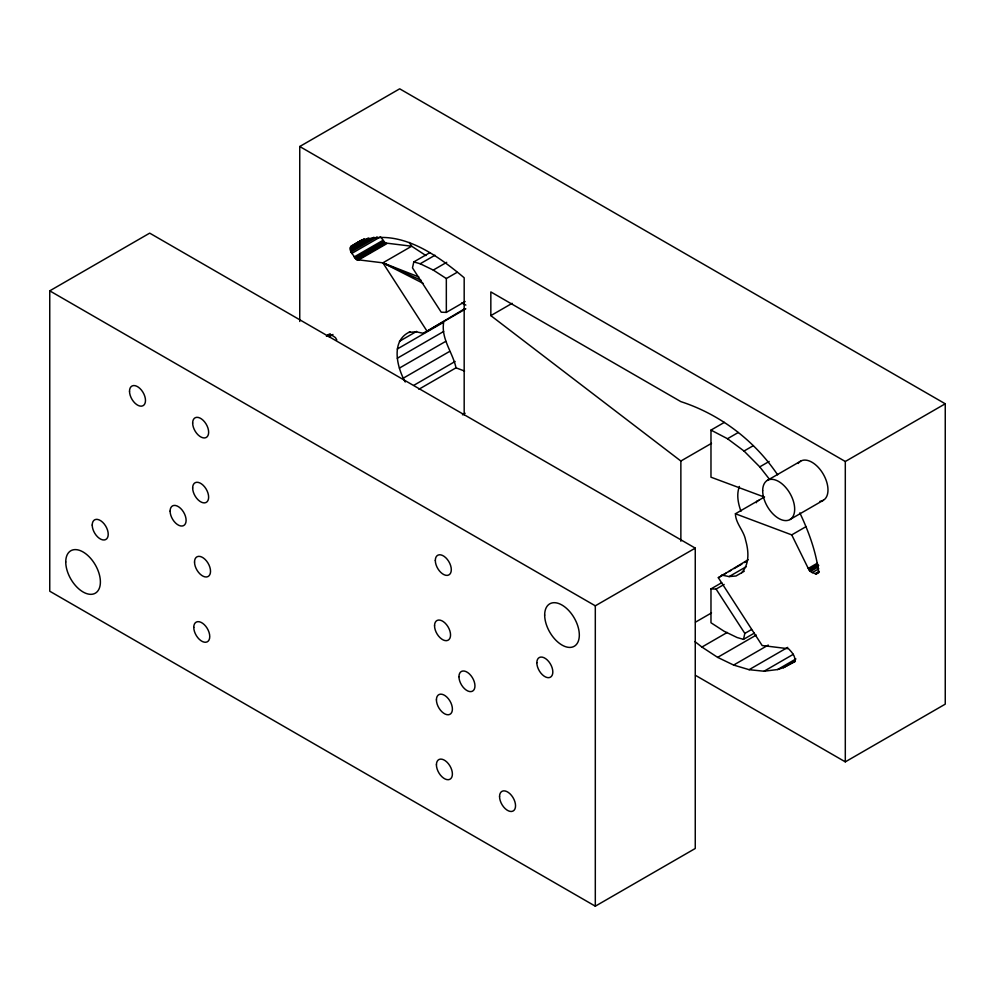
<?xml version="1.0" encoding="UTF-8"?>
<svg xmlns="http://www.w3.org/2000/svg" width="995" height="995" viewBox="0 0 995 995"><rect width="100%" height="100%" fill="white"/><g stroke="black" fill="none" stroke-linecap="round" stroke-linejoin="round"><path stroke-width="1.49" d="M429.927 252.618L413.808 261.921L412.477 267.879L441.22 312.194L446.332 312.393L465.138 301.535M743.501 639.375L744.832 633.417L716.089 589.09L710.977 588.903L710.977 622.758L724.037 631.216L737.096 637.521L743.501 639.375L754.247 633.168M418.758 276.921L382.901 262.842L356.508 259.608L350.912 252.071L350.377 247.457L351.185 246.076L361.645 240.031M405.251 382.005C396.893 367.217 390.351 340.452 410.039 331.795M739.397 486.455C736.312 494.465 738.103 503.445 740.964 511.268M756.287 502.736L757.083 501.045L758.688 500.423M741.636 572.747C749.708 563.966 748.7 550.944 745.628 540.273C743.937 530.671 735.641 523.619 735.417 513.768L764.558 496.94M793.873 662.297C797.007 657.533 791.771 652.073 788.537 648.752L762.158 645.531L718.328 577.685L748.14 559.75M409.02 332.392L415.947 331.783L423.41 333.313L464.69 308.761M49.75 290.851L149.698 233.141L695.256 548.121L695.256 848.486L595.308 906.184L49.75 591.217L49.75 290.851L595.308 605.818L695.256 548.121M299.744 321.472L299.744 146.514L399.691 88.816L945.25 403.783L945.25 704.149L845.302 761.859L695.567 675.406M350.65 246.685L363.735 239.136M356.247 243.153L364.195 239.173M350.377 247.457L364.779 239.148M350.116 248.539L368.436 237.954M350.116 249.77L369.742 238.439M350.377 250.839L373.933 237.245M350.912 252.071L377.08 236.959M351.72 253.451L380.5 236.835L385.301 242.991L411.681 246.225L425.91 255.553M354.108 256.996L382.901 240.38M354.643 257.916L383.436 241.3M355.451 258.688L384.232 242.071M356.508 259.608L385.301 242.991M357.317 259.77L386.097 243.153M358.113 260.23L386.893 243.613M413.808 261.921L420.213 263.762L434.989 255.23M420.213 263.762L433.273 270.08L446.705 262.319M330.315 333.822L326.397 336.086L328.798 334.395L332.79 335.775L335.452 337.628L336.795 339.929M329.009 336.733L332.939 334.469M446.332 312.393L446.332 278.538L457.078 272.332M399.418 341.322L416.644 331.372M423.41 333.313L465.809 308.836M397.291 349.009L443.658 322.243C440.922 338.996 452.849 352.616 456.008 367.827L464.578 371.048M397.291 358.25L443.658 331.472M399.418 368.088L445.797 341.322M680.866 541.193L680.866 461.033L490.833 315.626L512.164 303.313M403.149 378.249L449.529 351.471M414.044 385.189L455.125 361.471M418.907 389.244L456.008 367.827M462.451 414.803L465.138 413.248M763.339 496.692L710.977 477.19L710.977 430.101L724.41 422.353M680.866 461.033L711.512 443.335M710.977 430.101L727.507 438.72L738.253 432.514M727.507 438.72L744.024 451.033L753.426 445.598M744.024 451.033L759.757 466.879L769.16 461.444M767.369 480.374L800.689 461.145M299.744 146.514L845.302 461.493L945.25 403.783M789.98 519.539L823.3 500.311M735.417 513.768L791.734 534.887L806.124 526.579M718.328 577.685L726.188 573.157M728.8 571.64L731.424 570.135M734.036 568.618L741.897 564.078M744.521 562.573L747.133 561.056M721.636 575.048L729.099 576.59L746.325 566.653M710.977 588.903L721.723 582.697M744.285 571.217L736.039 575.981L729.099 576.59M716.089 589.09L724.149 584.438M695.517 622.136L711.512 612.908M799.831 512.873C808.711 531.616 816.049 551.628 818.649 572.287L816.261 573.978L812.256 572.585L809.594 570.744L808.263 568.431L817.417 563.145M808.798 569.662L817.952 564.376M809.594 570.744L818.748 565.458M810.39 571.516L818.238 566.976M812.256 572.585L818.798 568.817M815.191 573.667L819.109 571.404M816.261 573.978L818.873 572.461M694.896 641.576L701.923 647.061L727.233 632.447M744.832 633.417L751.548 629.536M701.923 647.061L717.644 657.372L756.287 635.059M717.644 657.372L733.638 665.07L768.277 645.071M733.638 665.07L749.098 669.685L787.741 647.372M749.098 669.685L764.023 671.227L793.338 654.3M764.023 671.227L777.605 669.536L795.925 658.951M777.605 669.536L783.475 667.682L795.254 660.891M795.341 661.451L783.475 667.682M361.571 240.69C399.741 228.116 436.407 254.471 464.18 277.767L464.18 414.965M420.947 280.167L382.901 262.842L411.681 246.225L409.243 242.432M422.987 283.264L382.901 262.842L426.718 330.676M461.705 302.977L465.847 305.079M433.273 270.08L446.332 278.538M759.757 466.879L769.172 478.881M777.605 474.802C754.571 440.586 720.094 414.393 680.866 401.632L490.833 291.921L490.833 315.626M791.734 534.887L808.263 568.431M845.302 461.493L845.302 761.859M595.308 605.818L595.308 906.184M798.139 463.496A22.611 13.059 60 0 1 823.3 474.192A22.611 13.059 60 0 1 819.992 501.331M458.956 676.7A11.306 6.53 60 0 0 470.958 691.612A11.306 6.53 60 0 0 470.958 675.617A11.306 6.53 60 0 0 458.956 676.7M170.108 511.107A11.306 6.53 60 0 0 182.11 526.032A11.306 6.53 60 0 0 182.11 510.037A11.306 6.53 60 0 0 170.108 511.107M192.657 423.012A11.306 6.53 60 0 0 204.647 437.937A11.306 6.53 60 0 0 204.647 421.942A11.306 6.53 60 0 0 192.657 423.012M193.764 627.347A11.306 6.53 60 0 0 205.754 642.26A11.306 6.53 60 0 0 205.754 626.265A11.306 6.53 60 0 0 193.764 627.347M92.224 525.062A11.306 6.53 60 0 0 104.226 539.974A11.306 6.53 60 0 0 104.226 523.979A11.306 6.53 60 0 0 92.224 525.062M194.522 562.051A11.306 6.53 60 0 0 206.525 576.976A11.306 6.53 60 0 0 206.525 560.981A11.306 6.53 60 0 0 194.522 562.051M129.512 391.246A11.306 6.53 60 0 0 141.501 406.159A11.306 6.53 60 0 0 141.501 390.177A11.306 6.53 60 0 0 129.512 391.246M65.745 561.976A24.502 14.141 60 0 0 91.727 594.301A24.502 14.141 60 0 0 91.727 559.65A24.502 14.141 60 0 0 65.745 561.976M192.657 487.96A11.306 6.53 60 0 0 204.647 502.873A11.306 6.53 60 0 0 204.647 486.891A11.306 6.53 60 0 0 192.657 487.96M499.552 796.56A11.306 6.53 60 0 0 511.554 811.472A11.306 6.53 60 0 0 511.554 795.49A11.306 6.53 60 0 0 499.552 796.56M434.541 625.743A11.306 6.53 60 0 0 446.544 640.668A11.306 6.53 60 0 0 446.544 624.673A11.306 6.53 60 0 0 434.541 625.743M436.419 764.794A11.306 6.53 60 0 0 448.409 779.707A11.306 6.53 60 0 0 448.409 763.725A11.306 6.53 60 0 0 436.419 764.794M436.419 699.846A11.306 6.53 60 0 0 448.409 714.758A11.306 6.53 60 0 0 448.409 698.776A11.306 6.53 60 0 0 436.419 699.846M762.68 490.734A22.611 13.059 60 0 0 786.672 520.572A22.611 13.059 60 0 0 786.672 488.582A22.611 13.059 60 0 0 762.68 490.734M536.84 662.745A11.306 6.53 60 0 0 548.83 677.67A11.306 6.53 60 0 0 548.83 661.675A11.306 6.53 60 0 0 536.84 662.745M435.312 560.459A11.306 6.53 60 0 0 447.302 575.384A11.306 6.53 60 0 0 447.302 559.389A11.306 6.53 60 0 0 435.312 560.459M544.675 615.059A24.502 14.141 60 0 0 570.657 647.384A24.502 14.141 60 0 0 570.657 612.733A24.502 14.141 60 0 0 544.675 615.059"/></g></svg>
